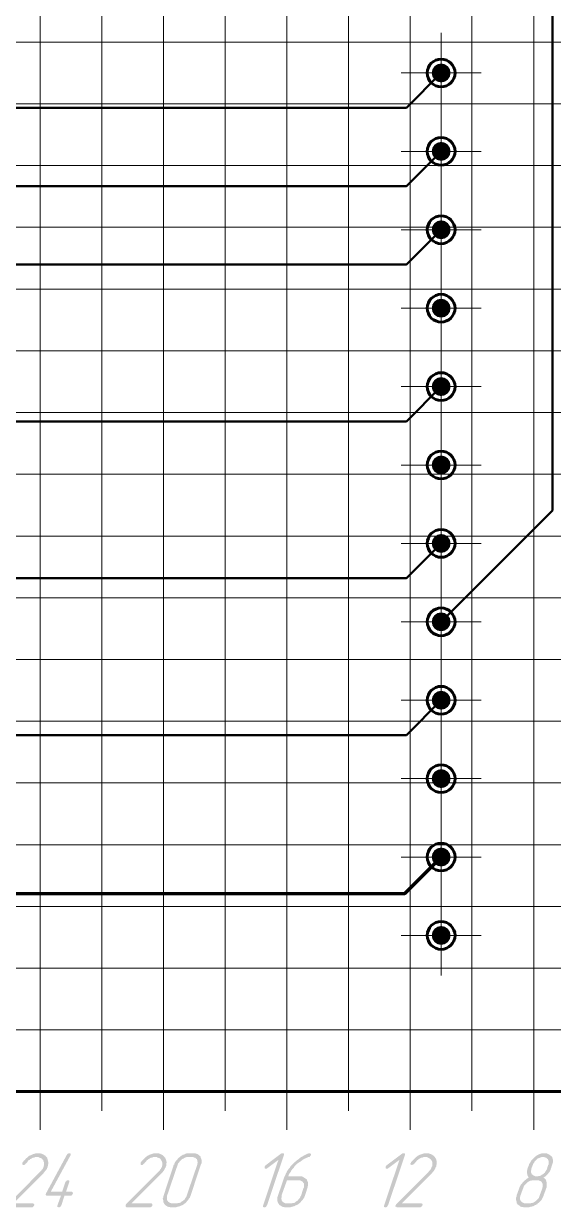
# Model space of a CAD drawing. Extents: x 260 to 1101, y 70 to 664.
# Drawn here: x 1001.1 to 1035.5, y 375.3 to 452 of the extents above; entities that cross this region are included whole.
import ezdxf

# ---------------------------------------------------------------- set-up
doc = ezdxf.new("R2010")
doc.units = 0
doc.header["$MEASUREMENT"] = 0
doc.layers.add('PDF _Геометрия', color=7, linetype='CONTINUOUS')
doc.layers.add('PDF _Сплошная заливка', color=7, linetype='CONTINUOUS')

msp = doc.modelspace()

# ---------------------------------------------------------------- hatches: boundary and pattern name
at = {"layer": 'PDF _Сплошная заливка', "true_color": 0xffffff, "transparency": 33554559}
for points in [[(1028.196, 449.398), (1027.962, 449.351), (1027.763, 449.219), (1027.631, 449.02), (1027.584, 448.786), (1028.196, 448.786)], [(1027.584, 448.786), (1027.631, 448.552), (1027.763, 448.354), (1027.962, 448.221), (1028.196, 448.175), (1028.196, 448.786)], [(1028.196, 444.318), (1027.962, 444.271), (1027.763, 444.139), (1027.631, 443.94), (1027.584, 443.706), (1028.196, 443.706)], [(1027.584, 443.706), (1027.631, 443.472), (1027.763, 443.274), (1027.962, 443.141), (1028.196, 443.095), (1028.196, 443.706)], [(1028.196, 439.238), (1027.962, 439.191), (1027.763, 439.059), (1027.631, 438.86), (1027.584, 438.626), (1028.196, 438.626)], [(1027.584, 438.626), (1027.631, 438.392), (1027.763, 438.194), (1027.962, 438.061), (1028.196, 438.015), (1028.196, 438.626)], [(1028.196, 434.158), (1027.962, 434.111), (1027.763, 433.979), (1027.631, 433.78), (1027.584, 433.546), (1028.196, 433.546)], [(1027.584, 433.546), (1027.631, 433.312), (1027.763, 433.114), (1027.962, 432.981), (1028.196, 432.935), (1028.196, 433.546)], [(1028.196, 429.078), (1027.962, 429.031), (1027.763, 428.899), (1027.631, 428.7), (1027.584, 428.466), (1028.196, 428.466)], [(1027.584, 428.466), (1027.631, 428.232), (1027.763, 428.034), (1027.962, 427.901), (1028.196, 427.855), (1028.196, 428.466)], [(1028.196, 423.998), (1027.962, 423.951), (1027.763, 423.819), (1027.631, 423.62), (1027.584, 423.386), (1028.196, 423.386)], [(1027.584, 423.386), (1027.631, 423.152), (1027.763, 422.954), (1027.962, 422.821), (1028.196, 422.775), (1028.196, 423.386)], [(1028.196, 418.918), (1027.962, 418.871), (1027.763, 418.739), (1027.631, 418.54), (1027.584, 418.306), (1028.196, 418.306)], [(1027.584, 418.306), (1027.631, 418.072), (1027.763, 417.874), (1027.962, 417.741), (1028.196, 417.695), (1028.196, 418.306)], [(1028.196, 413.838), (1027.962, 413.791), (1027.763, 413.659), (1027.631, 413.46), (1027.584, 413.226), (1028.196, 413.226)], [(1027.584, 413.226), (1027.631, 412.992), (1027.763, 412.794), (1027.962, 412.661), (1028.196, 412.615), (1028.196, 413.226)], [(1028.196, 408.758), (1027.962, 408.711), (1027.763, 408.579), (1027.631, 408.38), (1027.584, 408.146), (1028.196, 408.146)], [(1027.584, 408.146), (1027.631, 407.912), (1027.763, 407.714), (1027.962, 407.581), (1028.196, 407.535), (1028.196, 408.146)], [(1028.196, 403.678), (1027.962, 403.631), (1027.763, 403.499), (1027.631, 403.3), (1027.584, 403.066), (1028.196, 403.066)], [(1027.584, 403.066), (1027.631, 402.832), (1027.763, 402.634), (1027.962, 402.501), (1028.196, 402.455), (1028.196, 403.066)], [(1028.196, 398.598), (1027.962, 398.551), (1027.763, 398.419), (1027.631, 398.22), (1027.584, 397.986), (1028.196, 397.986)], [(1027.584, 397.986), (1027.631, 397.752), (1027.763, 397.554), (1027.962, 397.421), (1028.196, 397.375), (1028.196, 397.986)], [(1028.196, 393.518), (1027.962, 393.471), (1027.763, 393.339), (1027.631, 393.14), (1027.584, 392.906), (1028.196, 392.906)], [(1027.584, 392.906), (1027.631, 392.672), (1027.763, 392.474), (1027.962, 392.341), (1028.196, 392.295), (1028.196, 392.906)]]:
    msp.add_hatch(color=7, dxfattribs=at).paths.add_polyline_path(points)
at = {"layer": 'PDF _Сплошная заливка', "transparency": 33554559}
for points in [[(1028.196, 448.786), (1028.807, 448.786), (1028.761, 449.02), (1028.628, 449.219), (1028.43, 449.351), (1028.196, 449.398)], [(1028.196, 448.786), (1028.196, 448.175), (1028.43, 448.221), (1028.628, 448.354), (1028.761, 448.552), (1028.807, 448.786)], [(1028.196, 443.706), (1028.807, 443.706), (1028.761, 443.94), (1028.628, 444.139), (1028.43, 444.271), (1028.196, 444.318)], [(1028.196, 443.706), (1028.196, 443.095), (1028.43, 443.141), (1028.628, 443.274), (1028.761, 443.472), (1028.807, 443.706)], [(1028.196, 438.626), (1028.807, 438.626), (1028.761, 438.86), (1028.628, 439.059), (1028.43, 439.191), (1028.196, 439.238)], [(1028.196, 438.626), (1028.196, 438.015), (1028.43, 438.061), (1028.628, 438.194), (1028.761, 438.392), (1028.807, 438.626)], [(1028.196, 433.546), (1028.807, 433.546), (1028.761, 433.78), (1028.628, 433.979), (1028.43, 434.111), (1028.196, 434.158)], [(1028.196, 433.546), (1028.196, 432.935), (1028.43, 432.981), (1028.628, 433.114), (1028.761, 433.312), (1028.807, 433.546)], [(1028.196, 428.466), (1028.807, 428.466), (1028.761, 428.7), (1028.628, 428.899), (1028.43, 429.031), (1028.196, 429.078)], [(1028.196, 428.466), (1028.196, 427.855), (1028.43, 427.901), (1028.628, 428.034), (1028.761, 428.232), (1028.807, 428.466)], [(1028.196, 423.386), (1028.807, 423.386), (1028.761, 423.62), (1028.628, 423.819), (1028.43, 423.951), (1028.196, 423.998)], [(1028.196, 423.386), (1028.196, 422.775), (1028.43, 422.821), (1028.628, 422.954), (1028.761, 423.152), (1028.807, 423.386)], [(1028.196, 418.306), (1028.807, 418.306), (1028.761, 418.54), (1028.628, 418.739), (1028.43, 418.871), (1028.196, 418.918)], [(1028.196, 418.306), (1028.196, 417.695), (1028.43, 417.741), (1028.628, 417.874), (1028.761, 418.072), (1028.807, 418.306)], [(1028.196, 413.226), (1028.807, 413.226), (1028.761, 413.46), (1028.628, 413.659), (1028.43, 413.791), (1028.196, 413.838)], [(1028.196, 413.226), (1028.196, 412.615), (1028.43, 412.661), (1028.628, 412.794), (1028.761, 412.992), (1028.807, 413.226)], [(1028.196, 408.146), (1028.807, 408.146), (1028.761, 408.38), (1028.628, 408.579), (1028.43, 408.711), (1028.196, 408.758)], [(1028.196, 408.146), (1028.196, 407.535), (1028.43, 407.581), (1028.628, 407.714), (1028.761, 407.912), (1028.807, 408.146)], [(1028.196, 403.066), (1028.807, 403.066), (1028.761, 403.3), (1028.628, 403.499), (1028.43, 403.631), (1028.196, 403.678)], [(1028.196, 403.066), (1028.196, 402.455), (1028.43, 402.501), (1028.628, 402.634), (1028.761, 402.832), (1028.807, 403.066)], [(1028.196, 397.986), (1028.807, 397.986), (1028.761, 398.22), (1028.628, 398.419), (1028.43, 398.551), (1028.196, 398.598)], [(1028.196, 397.986), (1028.196, 397.375), (1028.43, 397.421), (1028.628, 397.554), (1028.761, 397.752), (1028.807, 397.986)], [(1028.196, 392.906), (1028.807, 392.906), (1028.761, 393.14), (1028.628, 393.339), (1028.43, 393.471), (1028.196, 393.518)], [(1028.196, 392.906), (1028.196, 392.295), (1028.43, 392.341), (1028.628, 392.474), (1028.761, 392.672), (1028.807, 392.906)], [(1002.105, 378.797), (1002.13, 378.797), (1002.181, 378.797), (1002.257, 378.772), (1002.359, 378.746), (1002.435, 378.696), (1002.486, 378.67), (1002.537, 378.645), (1002.562, 378.594), (1002.613, 378.543), (1002.613, 378.543), (1002.613, 378.543), (1002.638, 378.518), (1002.638, 378.518), (1002.664, 378.492), (1002.664, 378.442), (1002.689, 378.391), (1002.714, 378.289), (1002.74, 378.188), (1002.74, 378.137), (1002.714, 378.061), (1002.714, 378.01), (1002.689, 377.934), (1002.689, 377.934), (1002.689, 377.934), (1002.689, 377.908), (1002.664, 377.857), (1002.638, 377.832), (1002.638, 377.781), (1002.587, 377.705), (1002.562, 377.68), (1002.562, 377.68), (1002.537, 377.654), (1002.511, 377.629), (1002.486, 377.578), (1002.435, 377.527), (1002.41, 377.476), (1002.359, 377.426), (1000.48, 375.546), (1001.749, 375.546), (1001.749, 375.546), (1001.775, 375.521), (1001.8, 375.495), (1001.8, 375.495), (1001.826, 375.495), (1001.826, 375.444), (1001.826, 375.419), (1001.8, 375.419), (1001.8, 375.394), (1001.775, 375.368), (1001.749, 375.343), (1001.749, 375.343), (1001.724, 375.317), (1001.699, 375.292), (1001.648, 375.292), (1000.15, 375.292), (1000.124, 375.292), (1000.099, 375.317), (1000.074, 375.343), (1000.074, 375.343), (1000.074, 375.368), (1000.074, 375.394), (1000.074, 375.444), (1000.074, 375.444), (1000.099, 375.444), (1000.099, 375.47), (1000.124, 375.495), (1002.181, 377.578), (1002.283, 377.68), (1002.333, 377.756), (1002.359, 377.756), (1002.359, 377.781), (1002.359, 377.781), (1002.384, 377.807), (1002.41, 377.883), (1002.435, 377.934), (1002.435, 377.934), (1002.435, 377.959), (1002.435, 377.984), (1002.46, 378.035), (1002.46, 378.086), (1002.46, 378.162), (1002.435, 378.238), (1002.41, 378.289), (1002.41, 378.34), (1002.384, 378.365), (1002.359, 378.365), (1002.359, 378.391), (1002.359, 378.391), (1002.333, 378.416), (1002.308, 378.442), (1002.283, 378.467), (1002.206, 378.492), (1002.206, 378.492), (1002.181, 378.518), (1002.156, 378.518), (1002.13, 378.518), (1002.105, 378.543), (1002.08, 378.543), (1001.978, 378.543), (1001.953, 378.543), (1001.902, 378.543), (1001.876, 378.543), (1001.826, 378.518), (1001.749, 378.518), (1001.699, 378.492), (1001.622, 378.442), (1001.622, 378.442), (1001.597, 378.416), (1001.546, 378.416), (1001.521, 378.365), (1001.445, 378.34), (1001.394, 378.264), (1001.343, 378.188), (1001.267, 378.111), (1001.267, 378.111), (1001.242, 378.111), (1001.242, 378.086), (1001.216, 378.061), (1001.191, 378.061), (1001.191, 378.061), (1001.165, 378.035), (1001.14, 378.035), (1001.115, 378.035), (1001.115, 378.035), (1001.064, 378.061), (1001.038, 378.061), (1001.038, 378.086), (1001.038, 378.086), (1001.038, 378.137), (1001.038, 378.162), (1001.064, 378.213), (1001.064, 378.213), (1001.089, 378.213), (1001.089, 378.238), (1001.115, 378.264), (1001.14, 378.315), (1001.216, 378.365), (1001.267, 378.442), (1001.369, 378.518), (1001.445, 378.594), (1001.546, 378.67), (1001.546, 378.67), (1001.572, 378.67), (1001.572, 378.67), (1001.597, 378.67), (1001.648, 378.696), (1001.699, 378.721), (1001.775, 378.746), (1001.876, 378.772), (1001.953, 378.797), (1002.054, 378.797), (1002.08, 378.797)], [(1004.111, 378.797), (1004.136, 378.797), (1004.162, 378.772), (1004.162, 378.772), (1004.187, 378.746), (1004.187, 378.721), (1004.187, 378.67), (1004.162, 378.645), (1002.892, 376.308), (1003.628, 376.308), (1003.831, 376.918), (1003.831, 376.918), (1003.857, 376.943), (1003.857, 376.968), (1003.908, 376.994), (1003.908, 376.994), (1003.908, 377.019), (1003.933, 377.019), (1003.958, 377.045), (1004.009, 377.045), (1004.009, 377.045), (1004.035, 377.045), (1004.06, 377.045), (1004.085, 377.019), (1004.085, 377.019), (1004.085, 376.994), (1004.085, 376.968), (1004.085, 376.918), (1003.882, 376.308), (1004.263, 376.308), (1004.289, 376.283), (1004.289, 376.283), (1004.314, 376.257), (1004.314, 376.257), (1004.339, 376.232), (1004.339, 376.206), (1004.339, 376.181), (1004.314, 376.181), (1004.314, 376.156), (1004.289, 376.13), (1004.263, 376.079), (1004.263, 376.079), (1004.238, 376.079), (1004.212, 376.054), (1004.162, 376.054), (1003.781, 376.054), (1003.578, 375.419), (1003.578, 375.419), (1003.552, 375.394), (1003.527, 375.343), (1003.501, 375.317), (1003.501, 375.317), (1003.476, 375.317), (1003.451, 375.292), (1003.4, 375.292), (1003.4, 375.292), (1003.4, 375.292), (1003.375, 375.317), (1003.324, 375.317), (1003.324, 375.317), (1003.324, 375.343), (1003.324, 375.368), (1003.324, 375.419), (1003.552, 376.054), (1002.638, 376.054), (1002.638, 376.054), (1002.613, 376.054), (1002.587, 376.079), (1002.587, 376.079), (1002.562, 376.105), (1002.562, 376.13), (1002.587, 376.181), (1002.587, 376.206), (1003.933, 378.696), (1003.933, 378.696), (1003.958, 378.721), (1003.984, 378.746), (1004.009, 378.772), (1004.085, 378.797)], [(1009.773, 378.797), (1009.798, 378.797), (1009.849, 378.797), (1009.925, 378.772), (1010.002, 378.746), (1010.103, 378.696), (1010.154, 378.67), (1010.179, 378.645), (1010.23, 378.594), (1010.281, 378.543), (1010.281, 378.543), (1010.281, 378.543), (1010.281, 378.518), (1010.306, 378.518), (1010.306, 378.492), (1010.332, 378.442), (1010.357, 378.391), (1010.382, 378.289), (1010.408, 378.188), (1010.382, 378.137), (1010.382, 378.061), (1010.382, 378.01), (1010.357, 377.934), (1010.357, 377.934), (1010.357, 377.934), (1010.332, 377.908), (1010.332, 377.857), (1010.306, 377.832), (1010.281, 377.781), (1010.23, 377.705), (1010.23, 377.68), (1010.23, 377.68), (1010.205, 377.654), (1010.179, 377.629), (1010.154, 377.578), (1010.103, 377.527), (1010.052, 377.476), (1010.002, 377.426), (1008.123, 375.546), (1009.418, 375.546), (1009.418, 375.546), (1009.443, 375.521), (1009.468, 375.495), (1009.468, 375.495), (1009.468, 375.495), (1009.468, 375.444), (1009.468, 375.419), (1009.468, 375.419), (1009.468, 375.394), (1009.443, 375.368), (1009.418, 375.343), (1009.418, 375.343), (1009.392, 375.317), (1009.341, 375.292), (1009.316, 375.292), (1007.818, 375.292), (1007.793, 375.292), (1007.767, 375.317), (1007.742, 375.343), (1007.742, 375.343), (1007.742, 375.368), (1007.742, 375.394), (1007.742, 375.444), (1007.742, 375.444), (1007.742, 375.444), (1007.767, 375.47), (1007.767, 375.495), (1009.849, 377.578), (1009.951, 377.68), (1010.002, 377.756), (1010.002, 377.756), (1010.002, 377.781), (1010.027, 377.781), (1010.027, 377.807), (1010.078, 377.883), (1010.103, 377.934), (1010.103, 377.934), (1010.103, 377.959), (1010.103, 377.984), (1010.128, 378.035), (1010.128, 378.086), (1010.128, 378.162), (1010.103, 378.238), (1010.078, 378.289), (1010.052, 378.34), (1010.027, 378.365), (1010.027, 378.365), (1010.027, 378.391), (1010.002, 378.391), (1010.002, 378.416), (1009.976, 378.442), (1009.951, 378.467), (1009.875, 378.492), (1009.875, 378.492), (1009.849, 378.518), (1009.824, 378.518), (1009.798, 378.518), (1009.773, 378.543), (1009.722, 378.543), (1009.646, 378.543), (1009.621, 378.543), (1009.57, 378.543), (1009.519, 378.543), (1009.468, 378.518), (1009.418, 378.518), (1009.341, 378.492), (1009.291, 378.442), (1009.265, 378.442), (1009.24, 378.416), (1009.214, 378.416), (1009.164, 378.365), (1009.113, 378.34), (1009.062, 378.264), (1008.986, 378.188), (1008.935, 378.111), (1008.935, 378.111), (1008.91, 378.111), (1008.884, 378.086), (1008.859, 378.061), (1008.859, 378.061), (1008.859, 378.061), (1008.834, 378.035), (1008.783, 378.035), (1008.783, 378.035), (1008.757, 378.035), (1008.732, 378.061), (1008.707, 378.061), (1008.707, 378.086), (1008.707, 378.086), (1008.707, 378.137), (1008.707, 378.162), (1008.732, 378.213), (1008.732, 378.213), (1008.732, 378.213), (1008.757, 378.238), (1008.757, 378.264), (1008.808, 378.315), (1008.859, 378.365), (1008.935, 378.442), (1009.011, 378.518), (1009.113, 378.594), (1009.214, 378.67), (1009.214, 378.67), (1009.214, 378.67), (1009.24, 378.67), (1009.265, 378.67), (1009.291, 378.696), (1009.367, 378.721), (1009.443, 378.746), (1009.519, 378.772), (1009.621, 378.797), (1009.722, 378.797), (1009.748, 378.797)], [(1017.949, 378.797), (1017.974, 378.797), (1018, 378.772), (1018, 378.772), (1018, 378.746), (1018, 378.721), (1018, 378.67), (1016.908, 375.419), (1016.883, 375.419), (1016.883, 375.394), (1016.857, 375.343), (1016.832, 375.317), (1016.806, 375.317), (1016.806, 375.317), (1016.781, 375.292), (1016.73, 375.292), (1016.73, 375.292), (1016.705, 375.292), (1016.679, 375.317), (1016.654, 375.317), (1016.654, 375.317), (1016.654, 375.343), (1016.654, 375.368), (1016.654, 375.419), (1017.644, 378.365), (1016.933, 377.832), (1016.933, 377.832), (1016.908, 377.807), (1016.857, 377.807), (1016.832, 377.807), (1016.832, 377.807), (1016.806, 377.807), (1016.781, 377.807), (1016.756, 377.832), (1016.756, 377.832), (1016.756, 377.857), (1016.756, 377.883), (1016.756, 377.934), (1016.756, 377.934), (1016.756, 377.934), (1016.781, 377.959), (1016.806, 378.01), (1017.822, 378.772), (1017.822, 378.772), (1017.847, 378.797), (1017.873, 378.797), (1017.924, 378.797), (1017.924, 378.797)], [(1025.795, 378.797), (1025.82, 378.797), (1025.846, 378.772), (1025.846, 378.772), (1025.846, 378.746), (1025.846, 378.721), (1025.846, 378.67), (1024.754, 375.419), (1024.728, 375.419), (1024.728, 375.394), (1024.703, 375.343), (1024.678, 375.317), (1024.652, 375.317), (1024.652, 375.317), (1024.627, 375.292), (1024.576, 375.292), (1024.576, 375.292), (1024.551, 375.292), (1024.525, 375.317), (1024.5, 375.317), (1024.5, 375.317), (1024.5, 375.343), (1024.5, 375.368), (1024.5, 375.419), (1025.49, 378.365), (1024.779, 377.832), (1024.779, 377.832), (1024.754, 377.807), (1024.703, 377.807), (1024.678, 377.807), (1024.678, 377.807), (1024.652, 377.807), (1024.627, 377.807), (1024.601, 377.832), (1024.601, 377.832), (1024.601, 377.857), (1024.601, 377.883), (1024.601, 377.934), (1024.601, 377.934), (1024.601, 377.934), (1024.627, 377.959), (1024.652, 378.01), (1025.668, 378.772), (1025.668, 378.772), (1025.693, 378.797), (1025.719, 378.797), (1025.769, 378.797), (1025.769, 378.797)], [(1027.293, 378.797), (1027.318, 378.797), (1027.344, 378.797), (1027.42, 378.772), (1027.521, 378.746), (1027.623, 378.696), (1027.648, 378.67), (1027.699, 378.645), (1027.75, 378.594), (1027.775, 378.543), (1027.775, 378.543), (1027.801, 378.543), (1027.801, 378.518), (1027.801, 378.518), (1027.826, 378.492), (1027.852, 378.442), (1027.877, 378.391), (1027.902, 378.289), (1027.902, 378.188), (1027.902, 378.137), (1027.902, 378.061), (1027.877, 378.01), (1027.877, 377.934), (1027.877, 377.934), (1027.852, 377.934), (1027.852, 377.908), (1027.826, 377.857), (1027.826, 377.832), (1027.801, 377.781), (1027.75, 377.705), (1027.75, 377.68), (1027.725, 377.68), (1027.725, 377.654), (1027.699, 377.629), (1027.648, 377.578), (1027.623, 377.527), (1027.572, 377.476), (1027.521, 377.426), (1025.642, 375.546), (1026.912, 375.546), (1026.937, 375.546), (1026.963, 375.521), (1026.988, 375.495), (1026.988, 375.495), (1026.988, 375.495), (1026.988, 375.444), (1026.988, 375.419), (1026.988, 375.419), (1026.963, 375.394), (1026.963, 375.368), (1026.937, 375.343), (1026.912, 375.343), (1026.887, 375.317), (1026.861, 375.292), (1026.81, 375.292), (1025.312, 375.292), (1025.312, 375.292), (1025.287, 375.317), (1025.262, 375.343), (1025.236, 375.343), (1025.236, 375.368), (1025.236, 375.394), (1025.262, 375.444), (1025.262, 375.444), (1025.262, 375.444), (1025.262, 375.47), (1025.287, 375.495), (1027.369, 377.578), (1027.445, 377.68), (1027.521, 377.756), (1027.521, 377.756), (1027.521, 377.781), (1027.547, 377.781), (1027.547, 377.807), (1027.572, 377.883), (1027.598, 377.934), (1027.598, 377.934), (1027.623, 377.959), (1027.623, 377.984), (1027.623, 378.035), (1027.623, 378.086), (1027.623, 378.162), (1027.623, 378.238), (1027.598, 378.289), (1027.572, 378.34), (1027.547, 378.365), (1027.547, 378.365), (1027.547, 378.391), (1027.521, 378.391), (1027.496, 378.416), (1027.471, 378.442), (1027.445, 378.467), (1027.369, 378.492), (1027.369, 378.492), (1027.369, 378.518), (1027.344, 378.518), (1027.318, 378.518), (1027.293, 378.543), (1027.242, 378.543), (1027.141, 378.543), (1027.115, 378.543), (1027.09, 378.543), (1027.039, 378.543), (1026.988, 378.518), (1026.937, 378.518), (1026.861, 378.492), (1026.785, 378.442), (1026.785, 378.442), (1026.76, 378.416), (1026.734, 378.416), (1026.684, 378.365), (1026.633, 378.34), (1026.582, 378.264), (1026.506, 378.188), (1026.455, 378.111), (1026.43, 378.111), (1026.43, 378.111), (1026.404, 378.086), (1026.379, 378.061), (1026.379, 378.061), (1026.353, 378.061), (1026.328, 378.035), (1026.303, 378.035), (1026.303, 378.035), (1026.277, 378.035), (1026.252, 378.061), (1026.226, 378.061), (1026.226, 378.086), (1026.201, 378.086), (1026.201, 378.137), (1026.226, 378.162), (1026.252, 378.213), (1026.252, 378.213), (1026.252, 378.213), (1026.252, 378.238), (1026.277, 378.264), (1026.328, 378.315), (1026.379, 378.365), (1026.455, 378.442), (1026.531, 378.518), (1026.633, 378.594), (1026.734, 378.67), (1026.734, 378.67), (1026.734, 378.67), (1026.76, 378.67), (1026.76, 378.67), (1026.81, 378.696), (1026.887, 378.721), (1026.963, 378.746), (1027.039, 378.772), (1027.141, 378.797), (1027.217, 378.797), (1027.268, 378.797)]]:
    msp.add_hatch(color=256, dxfattribs=at).paths.add_polyline_path(points)
h = msp.add_hatch(color=256, dxfattribs=at)
h.paths.add_polyline_path([(1012.058, 378.543), (1011.754, 378.543), (1011.728, 378.543), (1011.677, 378.543), (1011.601, 378.518), (1011.55, 378.492), (1011.474, 378.442), (1011.398, 378.416), (1011.373, 378.391), (1011.373, 378.391), (1011.322, 378.34), (1011.297, 378.315), (1011.246, 378.264), (1011.195, 378.188), (1011.144, 378.137), (1011.119, 378.061), (1010.433, 376.054), (1010.433, 376.029), (1010.433, 376.003), (1010.433, 375.978), (1010.433, 375.927), (1010.433, 375.876), (1010.433, 375.8), (1010.433, 375.749), (1010.484, 375.698), (1010.484, 375.698), (1010.484, 375.673), (1010.509, 375.648), (1010.56, 375.622), (1010.586, 375.597), (1010.662, 375.571), (1010.712, 375.546), (1010.789, 375.546), (1011.068, 375.546), (1011.093, 375.546), (1011.144, 375.571), (1011.22, 375.571), (1011.297, 375.597), (1011.347, 375.648), (1011.423, 375.698), (1011.449, 375.698), (1011.474, 375.724), (1011.5, 375.749), (1011.55, 375.775), (1011.576, 375.825), (1011.627, 375.902), (1011.677, 375.978), (1011.703, 376.054), (1012.388, 378.061), (1012.388, 378.061), (1012.388, 378.086), (1012.388, 378.137), (1012.414, 378.162), (1012.414, 378.213), (1012.388, 378.289), (1012.388, 378.34), (1012.363, 378.416), (1012.363, 378.416), (1012.338, 378.416), (1012.312, 378.442), (1012.287, 378.467), (1012.236, 378.518), (1012.185, 378.518), (1012.134, 378.543)], flags=0)
h.paths.add_polyline_path([(1012.185, 378.797), (1012.236, 378.797), (1012.312, 378.772), (1012.388, 378.746), (1012.465, 378.696), (1012.515, 378.645), (1012.566, 378.619), (1012.591, 378.594), (1012.591, 378.569), (1012.617, 378.543), (1012.617, 378.492), (1012.642, 378.442), (1012.668, 378.365), (1012.668, 378.264), (1012.668, 378.162), (1012.642, 378.111), (1012.617, 378.061), (1011.957, 376.054), (1011.957, 376.029), (1011.957, 376.029), (1011.931, 376.003), (1011.931, 376.003), (1011.906, 375.927), (1011.855, 375.876), (1011.804, 375.775), (1011.728, 375.698), (1011.652, 375.597), (1011.55, 375.521), (1011.55, 375.521), (1011.525, 375.495), (1011.525, 375.495), (1011.5, 375.495), (1011.474, 375.47), (1011.449, 375.444), (1011.373, 375.419), (1011.271, 375.368), (1011.17, 375.343), (1011.068, 375.317), (1010.992, 375.292), (1010.941, 375.292), (1010.662, 375.292), (1010.636, 375.292), (1010.586, 375.317), (1010.535, 375.317), (1010.459, 375.343), (1010.382, 375.394), (1010.306, 375.444), (1010.281, 375.47), (1010.255, 375.521), (1010.255, 375.521), (1010.23, 375.521), (1010.23, 375.546), (1010.205, 375.597), (1010.179, 375.673), (1010.179, 375.749), (1010.154, 375.825), (1010.154, 375.876), (1010.179, 375.927), (1010.179, 375.978), (1010.205, 376.054), (1010.865, 378.061), (1010.865, 378.061), (1010.89, 378.061), (1010.89, 378.086), (1010.89, 378.111), (1010.916, 378.162), (1010.966, 378.238), (1011.017, 378.315), (1011.093, 378.391), (1011.17, 378.492), (1011.271, 378.569), (1011.271, 378.569), (1011.297, 378.594), (1011.297, 378.594), (1011.322, 378.619), (1011.347, 378.619), (1011.373, 378.645), (1011.449, 378.696), (1011.55, 378.721), (1011.652, 378.772), (1011.754, 378.797), (1011.83, 378.797), (1012.16, 378.797)], flags=0)
h = msp.add_hatch(color=256, dxfattribs=at)
h.paths.add_polyline_path([(1018.939, 377.045), (1018.203, 377.045), (1017.847, 376.054), (1017.847, 376.029), (1017.847, 376.003), (1017.847, 375.978), (1017.847, 375.927), (1017.822, 375.876), (1017.847, 375.8), (1017.847, 375.749), (1017.898, 375.698), (1017.898, 375.698), (1017.898, 375.673), (1017.924, 375.648), (1017.974, 375.622), (1018, 375.597), (1018.051, 375.571), (1018.127, 375.546), (1018.178, 375.546), (1018.482, 375.546), (1018.508, 375.546), (1018.558, 375.571), (1018.634, 375.571), (1018.711, 375.597), (1018.762, 375.648), (1018.838, 375.698), (1018.863, 375.698), (1018.863, 375.724), (1018.914, 375.749), (1018.939, 375.8), (1018.99, 375.851), (1019.041, 375.902), (1019.066, 375.978), (1019.117, 376.054), (1019.269, 376.537), (1019.295, 376.562), (1019.295, 376.587), (1019.295, 376.613), (1019.295, 376.664), (1019.295, 376.714), (1019.295, 376.791), (1019.295, 376.841), (1019.244, 376.892), (1019.244, 376.918), (1019.244, 376.918), (1019.219, 376.943), (1019.193, 376.968), (1019.142, 376.994), (1019.092, 377.019), (1019.015, 377.045)], flags=0)
h.paths.add_polyline_path([(1019.701, 378.797), (1019.726, 378.772), (1019.752, 378.746), (1019.752, 378.746), (1019.752, 378.721), (1019.752, 378.696), (1019.752, 378.67), (1019.752, 378.67), (1019.726, 378.645), (1019.726, 378.619), (1019.701, 378.619), (1019.701, 378.594), (1019.701, 378.594), (1019.676, 378.569), (1019.625, 378.543), (1019.574, 378.543), (1019.523, 378.518), (1019.396, 378.467), (1019.396, 378.442), (1019.371, 378.442), (1019.345, 378.442), (1019.32, 378.416), (1019.269, 378.391), (1019.244, 378.391), (1019.168, 378.315), (1019.142, 378.315), (1019.117, 378.289), (1019.092, 378.264), (1019.041, 378.238), (1018.965, 378.188), (1018.888, 378.137), (1018.812, 378.061), (1018.736, 377.984), (1018.736, 377.984), (1018.711, 377.959), (1018.685, 377.934), (1018.66, 377.883), (1018.609, 377.832), (1018.558, 377.781), (1018.508, 377.705), (1018.457, 377.654), (1018.457, 377.629), (1018.457, 377.603), (1018.431, 377.578), (1018.406, 377.527), (1018.355, 377.476), (1018.33, 377.426), (1018.304, 377.349), (1018.279, 377.299), (1019.066, 377.299), (1019.092, 377.299), (1019.142, 377.299), (1019.219, 377.273), (1019.269, 377.248), (1019.345, 377.197), (1019.422, 377.146), (1019.472, 377.121), (1019.498, 377.07), (1019.498, 377.07), (1019.498, 377.045), (1019.523, 376.994), (1019.549, 376.943), (1019.574, 376.867), (1019.574, 376.765), (1019.549, 376.664), (1019.549, 376.613), (1019.523, 376.537), (1019.371, 376.054), (1019.371, 376.029), (1019.345, 376.029), (1019.345, 376.003), (1019.345, 376.003), (1019.32, 375.927), (1019.269, 375.851), (1019.219, 375.775), (1019.142, 375.698), (1019.066, 375.597), (1018.965, 375.521), (1018.965, 375.521), (1018.939, 375.495), (1018.939, 375.495), (1018.914, 375.47), (1018.888, 375.47), (1018.838, 375.444), (1018.762, 375.419), (1018.685, 375.368), (1018.584, 375.343), (1018.482, 375.317), (1018.406, 375.292), (1018.355, 375.292), (1018.076, 375.292), (1018.051, 375.292), (1018, 375.317), (1017.949, 375.317), (1017.873, 375.343), (1017.797, 375.394), (1017.72, 375.444), (1017.695, 375.47), (1017.67, 375.521), (1017.67, 375.521), (1017.644, 375.521), (1017.644, 375.546), (1017.619, 375.597), (1017.593, 375.673), (1017.568, 375.749), (1017.568, 375.825), (1017.568, 375.876), (1017.568, 375.927), (1017.593, 375.978), (1017.619, 376.054), (1018, 377.172), (1018, 377.172), (1018, 377.197), (1018, 377.197), (1018.025, 377.248), (1018.051, 377.299), (1018.076, 377.349), (1018.101, 377.4), (1018.127, 377.476), (1018.178, 377.553), (1018.203, 377.629), (1018.254, 377.705), (1018.304, 377.781), (1018.381, 377.857), (1018.431, 377.959), (1018.508, 378.035), (1018.584, 378.111), (1018.584, 378.111), (1018.609, 378.137), (1018.634, 378.162), (1018.66, 378.188), (1018.711, 378.238), (1018.762, 378.264), (1018.812, 378.315), (1018.888, 378.365), (1018.965, 378.416), (1019.041, 378.492), (1019.117, 378.543), (1019.219, 378.594), (1019.295, 378.645), (1019.396, 378.696), (1019.498, 378.746), (1019.625, 378.797), (1019.676, 378.797)], flags=0)
h = msp.add_hatch(color=256, dxfattribs=at)
h.paths.add_polyline_path([(1034.809, 378.543), (1034.783, 378.543), (1034.733, 378.543), (1034.682, 378.543), (1034.631, 378.518), (1034.555, 378.492), (1034.479, 378.467), (1034.402, 378.416), (1034.402, 378.416), (1034.377, 378.391), (1034.352, 378.365), (1034.301, 378.315), (1034.25, 378.264), (1034.225, 378.188), (1034.174, 378.137), (1034.149, 378.061), (1034.047, 377.807), (1034.047, 377.781), (1034.047, 377.756), (1034.047, 377.73), (1034.022, 377.68), (1034.022, 377.629), (1034.022, 377.553), (1034.047, 377.502), (1034.072, 377.451), (1034.072, 377.426), (1034.098, 377.426), (1034.123, 377.4), (1034.149, 377.375), (1034.199, 377.349), (1034.25, 377.324), (1034.301, 377.299), (1034.377, 377.299), (1034.428, 377.299), (1034.453, 377.299), (1034.529, 377.324), (1034.58, 377.324), (1034.656, 377.349), (1034.707, 377.4), (1034.783, 377.426), (1034.809, 377.451), (1034.834, 377.451), (1034.859, 377.502), (1034.91, 377.527), (1034.936, 377.578), (1034.986, 377.654), (1035.037, 377.73), (1035.063, 377.807), (1035.139, 378.061), (1035.164, 378.061), (1035.164, 378.086), (1035.164, 378.137), (1035.164, 378.162), (1035.164, 378.238), (1035.164, 378.289), (1035.139, 378.34), (1035.113, 378.416), (1035.113, 378.416), (1035.088, 378.416), (1035.088, 378.442), (1035.037, 378.467), (1035.012, 378.518), (1034.961, 378.518), (1034.885, 378.543)], flags=0)
h.paths.add_polyline_path([(1034.428, 377.045), (1034.149, 377.045), (1034.098, 377.045), (1034.047, 377.019), (1033.996, 377.019), (1033.92, 376.994), (1033.844, 376.943), (1033.768, 376.892), (1033.768, 376.892), (1033.742, 376.867), (1033.717, 376.841), (1033.666, 376.791), (1033.615, 376.74), (1033.565, 376.689), (1033.539, 376.613), (1033.514, 376.537), (1033.336, 376.054), (1033.336, 376.029), (1033.336, 376.003), (1033.311, 375.978), (1033.311, 375.927), (1033.311, 375.876), (1033.311, 375.8), (1033.336, 375.749), (1033.361, 375.698), (1033.361, 375.698), (1033.387, 375.673), (1033.412, 375.648), (1033.438, 375.622), (1033.488, 375.597), (1033.539, 375.571), (1033.59, 375.546), (1033.666, 375.546), (1033.945, 375.546), (1033.996, 375.546), (1034.047, 375.571), (1034.098, 375.571), (1034.174, 375.597), (1034.25, 375.648), (1034.326, 375.698), (1034.326, 375.698), (1034.352, 375.724), (1034.377, 375.749), (1034.428, 375.8), (1034.479, 375.851), (1034.529, 375.902), (1034.555, 375.978), (1034.58, 376.054), (1034.758, 376.537), (1034.758, 376.562), (1034.758, 376.587), (1034.783, 376.613), (1034.783, 376.664), (1034.783, 376.714), (1034.783, 376.791), (1034.758, 376.841), (1034.733, 376.892), (1034.733, 376.918), (1034.707, 376.918), (1034.707, 376.943), (1034.656, 376.968), (1034.631, 376.994), (1034.555, 377.019), (1034.504, 377.045)], flags=0)
h.paths.add_polyline_path([(1034.936, 378.797), (1035.012, 378.797), (1035.063, 378.772), (1035.139, 378.746), (1035.215, 378.696), (1035.291, 378.645), (1035.316, 378.619), (1035.367, 378.594), (1035.367, 378.569), (1035.367, 378.569), (1035.393, 378.543), (1035.393, 378.518), (1035.418, 378.467), (1035.418, 378.442), (1035.443, 378.391), (1035.443, 378.34), (1035.443, 378.213), (1035.418, 378.137), (1035.393, 378.061), (1035.316, 377.807), (1035.291, 377.781), (1035.291, 377.756), (1035.291, 377.73), (1035.266, 377.68), (1035.24, 377.629), (1035.215, 377.578), (1035.164, 377.527), (1035.139, 377.476), (1035.113, 377.451), (1035.113, 377.451), (1035.088, 377.426), (1035.037, 377.375), (1035.012, 377.349), (1034.961, 377.299), (1034.885, 377.248), (1034.834, 377.222), (1034.834, 377.197), (1034.859, 377.197), (1034.885, 377.172), (1034.91, 377.146), (1034.936, 377.121), (1034.986, 377.07), (1035.012, 376.994), (1035.012, 376.943), (1035.012, 376.943), (1035.037, 376.918), (1035.037, 376.867), (1035.037, 376.816), (1035.037, 376.765), (1035.037, 376.689), (1035.037, 376.613), (1035.012, 376.537), (1034.834, 376.054), (1034.834, 376.029), (1034.834, 376.029), (1034.834, 376.003), (1034.809, 376.003), (1034.783, 375.927), (1034.758, 375.876), (1034.707, 375.775), (1034.631, 375.698), (1034.529, 375.597), (1034.428, 375.521), (1034.428, 375.521), (1034.428, 375.495), (1034.402, 375.495), (1034.377, 375.495), (1034.352, 375.47), (1034.326, 375.444), (1034.25, 375.419), (1034.174, 375.368), (1034.072, 375.343), (1033.945, 375.317), (1033.895, 375.292), (1033.844, 375.292), (1033.565, 375.292), (1033.539, 375.292), (1033.488, 375.317), (1033.412, 375.317), (1033.336, 375.343), (1033.285, 375.394), (1033.209, 375.444), (1033.158, 375.47), (1033.133, 375.521), (1033.133, 375.521), (1033.133, 375.521), (1033.107, 375.546), (1033.082, 375.597), (1033.082, 375.673), (1033.057, 375.749), (1033.057, 375.825), (1033.057, 375.876), (1033.057, 375.927), (1033.082, 375.978), (1033.082, 376.054), (1033.26, 376.537), (1033.26, 376.562), (1033.285, 376.587), (1033.285, 376.613), (1033.311, 376.664), (1033.336, 376.714), (1033.387, 376.791), (1033.438, 376.841), (1033.488, 376.918), (1033.488, 376.918), (1033.514, 376.943), (1033.539, 376.968), (1033.59, 377.019), (1033.666, 377.07), (1033.717, 377.121), (1033.793, 377.172), (1033.895, 377.222), (1033.869, 377.222), (1033.869, 377.222), (1033.844, 377.248), (1033.844, 377.273), (1033.818, 377.324), (1033.793, 377.375), (1033.793, 377.426), (1033.768, 377.476), (1033.768, 377.476), (1033.768, 377.502), (1033.768, 377.527), (1033.768, 377.578), (1033.768, 377.603), (1033.768, 377.68), (1033.793, 377.73), (1033.793, 377.807), (1033.895, 378.061), (1033.895, 378.061), (1033.895, 378.061), (1033.895, 378.086), (1033.92, 378.111), (1033.945, 378.162), (1033.996, 378.238), (1034.022, 378.315), (1034.098, 378.391), (1034.199, 378.492), (1034.301, 378.594), (1034.301, 378.594), (1034.326, 378.594), (1034.352, 378.619), (1034.377, 378.645), (1034.428, 378.67), (1034.479, 378.696), (1034.529, 378.721), (1034.58, 378.746), (1034.733, 378.797), (1034.809, 378.797)], flags=0)

# ---------------------------------------------------------------- linework, layer by layer
at = {"layer": 'PDF _Геометрия', "lineweight": 60}
msp.add_lwpolyline([(1050.188, 382.786), (1050.188, 592.786), (730.3, 592.786), (730.3, 382.786)], close=True, dxfattribs=at)
msp.add_lwpolyline([(1050.188, 382.786), (1050.188, 592.786), (730.3, 592.786), (730.3, 382.786)], close=True, dxfattribs=at)
at = {"layer": 'PDF _Геометрия', "lineweight": 18}
for points in [[(1002.205, 382.786), (1002.205, 592.786)], [(1006.203, 381.546), (1006.203, 382.786), (1006.203, 592.786)], [(1010.202, 382.786), (1010.202, 592.786)], [(1014.2, 381.546), (1014.2, 382.786), (1014.2, 592.786)], [(1018.199, 382.786), (1018.199, 592.786)], [(1022.198, 381.546), (1022.198, 382.786), (1022.198, 592.786)], [(1026.196, 382.786), (1026.196, 592.786)], [(1030.195, 381.546), (1030.195, 382.786), (1030.195, 592.786)], [(1034.193, 382.786), (1034.193, 592.786)], [(1028.196, 446.186), (1028.196, 451.386)], [(730.3, 450.786), (1050.188, 450.786), (1051.427, 450.786)], [(1025.596, 448.786), (1030.795, 448.786)], [(730.3, 446.786), (1050.188, 446.786)], [(1028.196, 441.106), (1028.196, 446.306)], [(1025.596, 443.706), (1030.795, 443.706)], [(730.3, 442.786), (1050.188, 442.786), (1051.427, 442.786)], [(1028.196, 436.026), (1028.196, 441.226)], [(730.3, 438.786), (1050.188, 438.786)], [(1025.596, 438.626), (1030.795, 438.626)], [(1028.196, 430.946), (1028.196, 436.146)], [(730.3, 434.786), (1050.188, 434.786), (1051.427, 434.786)], [(1025.596, 433.546), (1030.795, 433.546)], [(1028.196, 425.866), (1028.196, 431.066)], [(730.3, 430.786), (1050.188, 430.786)], [(1025.596, 428.466), (1030.795, 428.466)], [(730.3, 426.786), (1050.188, 426.786), (1051.427, 426.786)], [(1028.196, 420.786), (1028.196, 425.986)], [(1025.596, 423.386), (1030.795, 423.386)], [(730.3, 422.786), (1050.188, 422.786)], [(1028.196, 415.706), (1028.196, 420.906)], [(730.3, 418.786), (1050.188, 418.786), (1051.427, 418.786)], [(1025.596, 418.306), (1030.795, 418.306)], [(1028.196, 410.626), (1028.196, 415.826)], [(730.3, 414.786), (1050.188, 414.786)], [(1025.596, 413.226), (1030.795, 413.226)], [(730.3, 410.786), (1050.188, 410.786), (1051.427, 410.786)], [(1028.196, 405.546), (1028.196, 410.746)], [(1025.596, 408.146), (1030.795, 408.146)], [(730.3, 406.786), (1050.188, 406.786)], [(1028.196, 400.466), (1028.196, 405.666)], [(730.3, 402.786), (1050.188, 402.786), (1051.427, 402.786)], [(1025.596, 403.066), (1030.795, 403.066)], [(1028.196, 395.386), (1028.196, 400.586)], [(730.3, 398.786), (1050.188, 398.786)], [(1025.596, 397.986), (1030.795, 397.986)], [(1028.196, 390.306), (1028.196, 395.506)], [(730.3, 394.786), (1050.188, 394.786), (1051.427, 394.786)], [(1025.596, 392.906), (1030.795, 392.906)], [(730.3, 390.786), (1050.188, 390.786)], [(730.3, 386.786), (1050.188, 386.786), (1051.427, 386.786)], [(730.3, 382.786), (1050.188, 382.786), (1052.667, 382.786)], [(1002.205, 381.546), (1002.205, 382.786), (1002.205, 380.306)], [(1010.202, 381.546), (1010.202, 382.786), (1010.202, 380.306)], [(1018.199, 381.546), (1018.199, 382.786), (1018.199, 380.306)], [(1026.196, 381.546), (1026.196, 382.786), (1026.196, 380.306)], [(1034.193, 381.546), (1034.193, 382.786), (1034.193, 380.306)]]:
    msp.add_lwpolyline(points, dxfattribs=at)
at = {"layer": 'PDF _Геометрия', "lineweight": 50}
for points in [[(1028.196, 413.226), (1035.408, 420.441), (1035.408, 486.492), (1028.196, 493.706)], [(848.021, 483.716), (848.021, 484.427), (850.002, 486.408), (852.338, 486.408), (864.17, 474.572), (870.163, 474.572), (873.87, 470.863), (907.894, 470.863), (909.265, 469.492), (909.265, 461.922), (910.788, 460.398), (941.054, 460.398), (948.224, 453.227), (948.224, 448.786), (950.479, 446.53), (985.954, 446.53), (988.21, 448.786), (990.465, 446.53), (1025.94, 446.53), (1028.196, 448.786)], [(948.224, 443.706), (952.125, 443.706), (954.381, 441.45), (972.082, 441.45), (974.338, 443.706), (988.21, 443.706), (992.091, 443.706), (994.346, 441.45), (1025.94, 441.45), (1028.196, 443.706)], [(948.224, 438.626), (950.479, 436.37), (985.954, 436.37), (988.21, 438.626), (990.465, 436.37), (1025.94, 436.37), (1028.196, 438.626)], [(902.968, 421.079), (919.523, 421.079), (924.296, 425.854), (945.612, 425.854), (948.224, 428.466), (950.479, 426.21), (985.954, 426.21), (988.21, 428.466), (990.465, 426.21), (1025.94, 426.21), (1028.196, 428.466)], [(904.999, 411.681), (906.015, 410.665), (931.152, 410.665), (937.652, 417.167), (947.085, 417.167), (948.224, 418.306), (950.479, 416.05), (985.954, 416.05), (988.21, 418.306), (990.465, 416.05), (1025.94, 416.05), (1028.196, 418.306)], [(878.248, 392.906), (885.844, 400.505), (920.488, 400.505), (923.027, 403.045), (943.124, 403.045), (948.224, 408.146), (950.479, 405.89), (985.954, 405.89), (988.21, 408.146), (990.465, 405.89), (1025.94, 405.89), (1028.196, 408.146)]]:
    msp.add_lwpolyline(points, dxfattribs=at)
at = {"layer": 'PDF _Геометрия', "lineweight": 80}
msp.add_lwpolyline([(834.264, 398.786), (845.322, 398.786), (846.955, 397.152), (868.487, 397.152), (869.096, 396.543), (875.088, 390.548), (940.788, 390.548), (948.224, 397.986), (950.581, 395.628), (972.061, 395.628), (974.418, 397.986), (988.21, 397.986), (992.04, 397.986), (994.397, 395.628), (1025.839, 395.628), (1028.196, 397.986)], dxfattribs=at)
at = {"layer": 'PDF _Геометрия', "lineweight": 60}
for centre in [(1028.195, 448.786), (1028.195, 443.706), (1028.195, 438.626), (1028.195, 433.546), (1028.195, 428.466), (1028.195, 423.386), (1028.195, 418.306), (1028.195, 413.226), (1028.195, 408.146), (1028.195, 403.066), (1028.195, 397.986), (1028.195, 392.906)]:
    msp.add_circle(centre, 0.9, dxfattribs=at)

doc.saveas('drawing.dxf')
